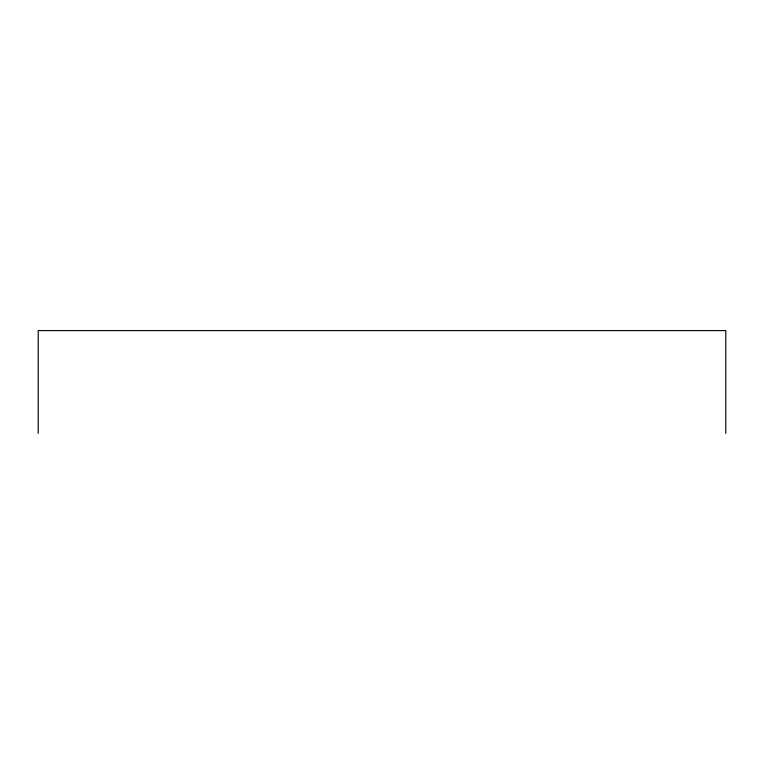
<?xml version="1.0" encoding="UTF-8"?>
<svg xmlns="http://www.w3.org/2000/svg" width="764" height="764" viewBox="0 0 764 764"><rect width="100%" height="100%" fill="white"/><g stroke="black" fill="none" stroke-linecap="round" stroke-linejoin="round"><path stroke-width="1.15" d="M725.8 433.398L725.8 330.602L38.2 330.602L38.2 433.398"/></g></svg>
